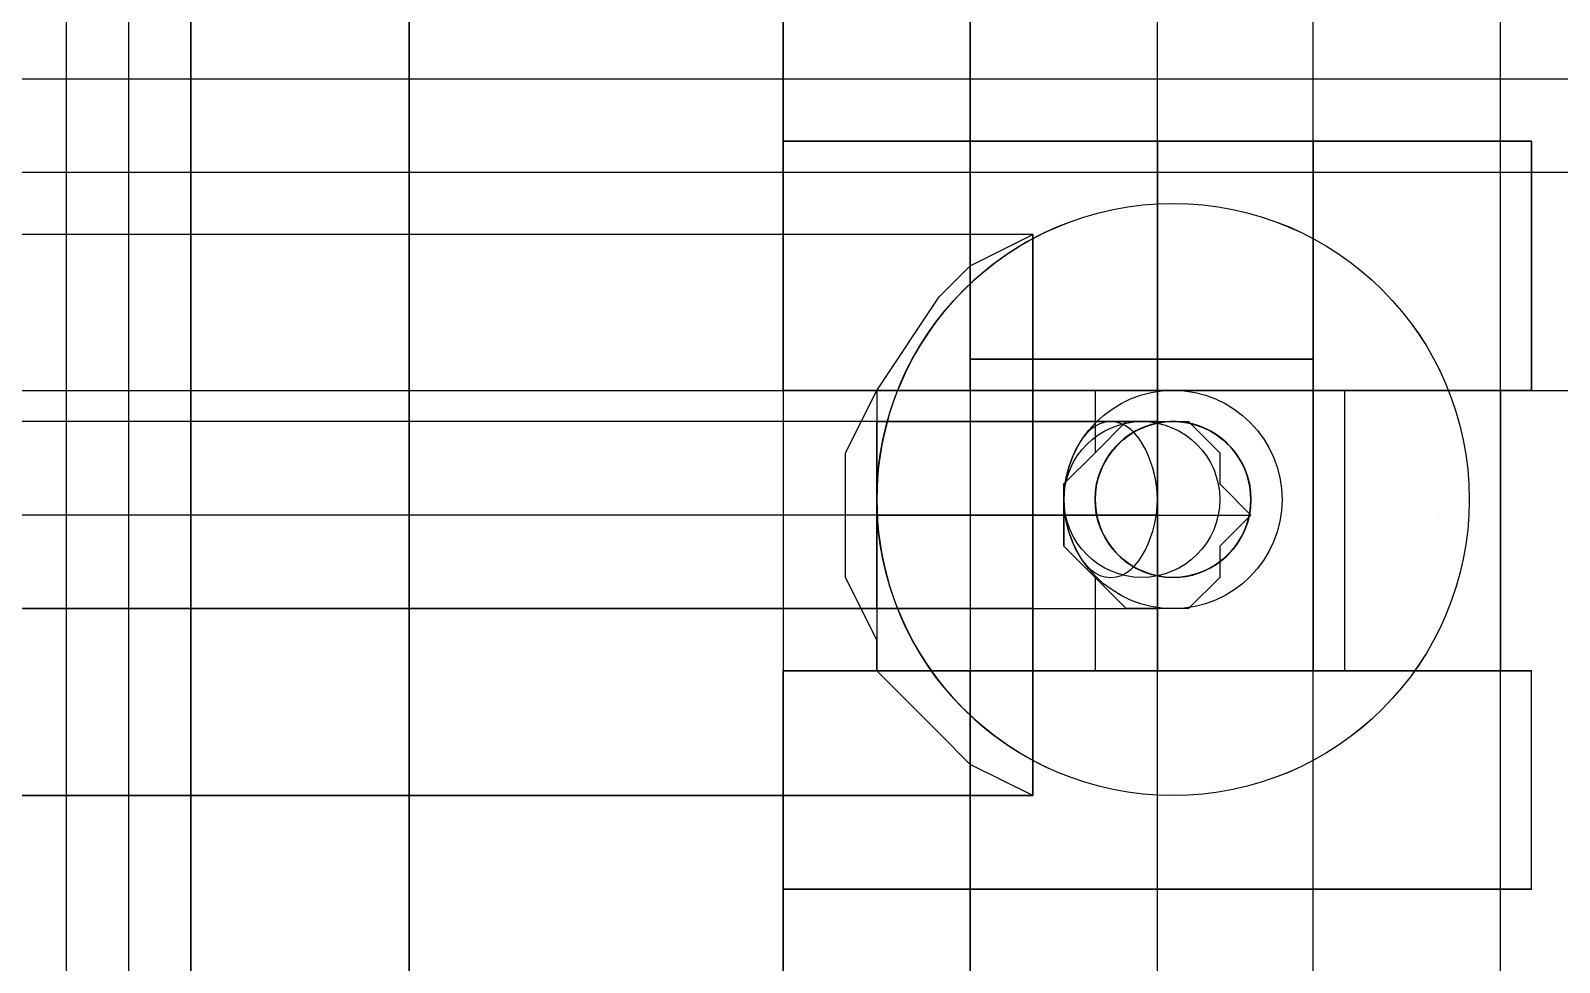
# Model space of a CAD drawing. Header units: metres. Extents: x 114 to 218, y 8 to 180.
# Drawn here: x 169.263 to 170.018, y 84.297 to 84.757 of the extents above; entities that cross this region are included whole.
import ezdxf

# ---------------------------------------------------------------- set-up
doc = ezdxf.new("R2010")
doc.units = ezdxf.units.M
doc.header["$MEASUREMENT"] = 0
for name, color, linetype in [('_Route', 7, 'Continuous'), ('PL-DCW-Pipe', 7, 'Continuous'), ('PL-DCW-Pipe_Fitting-Insulation', 7, 'Continuous'), ('PL-DHW-Fitting', 7, 'Continuous'), ('PL-DHW-Pipe', 7, 'Continuous'), ('PL-DHW-Pipe_Fitting-Insulation', 7, 'Continuous'), ('PL-DHWR-Pipe', 7, 'Continuous'), ('PL-DHWR-Pipe_Fitting-Insulation', 7, 'Continuous')]:
    doc.layers.add(name, color=color, linetype=linetype)

msp = doc.modelspace()

# ---------------------------------------------------------------- linework, layer by layer
at = {"layer": '_Route', "color": 4, "true_color": 0x00ffff}
for points in [[(126.48903, 57.98396), (150.62296, 57.98396), (150.62296, 65.15185), (169.81934, 65.15185), (169.81934, 85.50187), (182.23239, 85.50187)], [(126.48903, 57.98396), (150.62296, 57.98396), (150.62296, 65.15185), (169.81934, 65.15185), (169.81934, 85.50187), (182.23239, 85.50187)], [(193.46104, 85.45573), (193.46104, 85.07118), (169.31174, 85.07118), (169.31174, 65.72097), (150.62296, 65.72097), (150.62296, 77.2265), (141.17857, 77.2265), (140.84016, 77.2265), (130.58057, 77.2265), (130.24216, 77.2265), (126.48903, 77.2265)], [(193.46104, 85.45573), (193.46104, 85.07118), (169.31174, 85.07118), (169.31174, 65.72097), (150.62296, 65.72097), (150.62296, 77.2265), (141.17857, 77.2265), (140.84016, 77.2265), (130.58057, 77.2265), (130.24216, 77.2265), (126.48903, 77.2265)], [(165.88161, 84.73278), (196.78349, 84.73278)], [(165.88161, 84.73278), (196.78349, 84.73278)], [(169.81934, 84.51744), (165.88161, 84.51744)], [(169.81934, 84.51744), (165.88161, 84.51744)]]:
    msp.add_lwpolyline(points, dxfattribs=at)
at = {"layer": 'PL-DCW-Pipe', "color": 152, "true_color": 0x006edd}
for points in [[(165.88161, 84.73278), (185.23183, 84.73278)], [(165.88161, 84.73278), (165.88161, 84.73278), (185.23183, 84.73278)], [(165.88161, 84.73278), (185.23183, 84.73278)], [(165.88161, 84.73278), (165.88161, 84.73278), (185.23183, 84.73278)], [(165.88161, 84.68664), (185.23183, 84.68664)], [(165.88161, 84.68664), (185.23183, 84.68664)], [(165.88161, 84.68664), (185.23183, 84.68664)], [(165.88161, 84.68664), (185.23183, 84.68664)]]:
    msp.add_lwpolyline(points, dxfattribs=at)
at = {"layer": 'PL-DCW-Pipe_Fitting-Insulation', "color": 7, "true_color": 0xfafafa}
for points in [[(165.88161, 84.73278), (185.23183, 84.73278)], [(165.88161, 84.73278), (165.88161, 84.73278), (185.23183, 84.73278)], [(165.88161, 84.73278), (185.23183, 84.73278)], [(165.88161, 84.73278), (165.88161, 84.73278), (185.23183, 84.73278)], [(165.88161, 84.57896), (185.23183, 84.57896)], [(165.88161, 84.57896), (185.23183, 84.57896)], [(165.88161, 84.57896), (185.23183, 84.57896)], [(165.88161, 84.57896), (185.23183, 84.57896)]]:
    msp.add_lwpolyline(points, dxfattribs=at)
at = {"layer": 'PL-DHW-Fitting', "color": 1, "true_color": 0xff0000}
for points in [[(169.89624, 84.70202), (169.86548, 84.70202), (169.81934, 84.70202), (169.75781, 84.70202), (169.72704, 84.70202), (169.75781, 84.70202), (169.81934, 84.70202), (169.86548, 84.70202), (169.89624, 84.70202), (169.88086, 84.70202), (169.81934, 84.70202), (169.75781, 84.70202), (169.72704, 84.70202), (169.75781, 84.70202), (169.81934, 84.70202), (169.88086, 84.70202), (169.89624, 84.70202)], [(169.72704, 84.70202), (169.72704, 84.59435)], [(169.72704, 84.70202), (169.72704, 84.57896)], [(169.72704, 84.70202), (169.72704, 84.59435)], [(169.72704, 84.70202), (169.72704, 84.57896)], [(169.89624, 84.70202), (169.86548, 84.70202), (169.81934, 84.70202), (169.75781, 84.70202), (169.72704, 84.70202), (169.75781, 84.70202), (169.81934, 84.70202), (169.86548, 84.70202), (169.89624, 84.70202), (169.88086, 84.70202), (169.81934, 84.70202), (169.75781, 84.70202), (169.72704, 84.70202), (169.75781, 84.70202), (169.81934, 84.70202), (169.88086, 84.70202), (169.89624, 84.70202)], [(169.72704, 84.70202), (169.72704, 84.59435)], [(169.72704, 84.70202), (169.72704, 84.57896)], [(169.72704, 84.70202), (169.72704, 84.59435)], [(169.72704, 84.70202), (169.72704, 84.57896)], [(169.81934, 84.70202), (169.81934, 84.59435)], [(169.81934, 84.70202), (169.81934, 84.59435)], [(169.81934, 84.70202), (169.81934, 84.57896)], [(169.81934, 84.70202), (169.81934, 84.57896)], [(169.81934, 84.70202), (169.81934, 84.70202)], [(169.81934, 84.70202), (169.81934, 84.59435)], [(169.81934, 84.70202), (169.81934, 84.59435)], [(169.81934, 84.70202), (169.81934, 84.57896)], [(169.81934, 84.70202), (169.81934, 84.57896)], [(169.81934, 84.70202), (169.81934, 84.70202)], [(169.89624, 84.70202), (169.89624, 84.59435)], [(169.89624, 84.70202), (169.89624, 84.57896)], [(169.89624, 84.59435), (169.89624, 84.70202)], [(169.89624, 84.57896), (169.89624, 84.70202)], [(169.89624, 84.70202), (169.89624, 84.59435)], [(169.89624, 84.70202), (169.89624, 84.57896)], [(169.89624, 84.59435), (169.89624, 84.70202)], [(169.89624, 84.57896), (169.89624, 84.70202)], [(169.72704, 84.59435), (169.75781, 84.59435), (169.81934, 84.59435), (169.86548, 84.59435), (169.89624, 84.59435), (169.86548, 84.59435), (169.81934, 84.59435), (169.75781, 84.59435), (169.72704, 84.59435)], [(169.72704, 84.59435), (169.75781, 84.59435), (169.81934, 84.59435), (169.86548, 84.59435), (169.89624, 84.59435), (169.86548, 84.59435), (169.81934, 84.59435), (169.75781, 84.59435), (169.72704, 84.59435)], [(169.81934, 84.59435), (169.81934, 84.59435)], [(169.81934, 84.59435), (169.81934, 84.59435)], [(169.89624, 84.57896), (169.86548, 84.57896), (169.81934, 84.57896), (169.75781, 84.57896), (169.72704, 84.57896), (169.75781, 84.57896), (169.81934, 84.57896), (169.86548, 84.57896), (169.89624, 84.57896)], [(169.72704, 84.57896), (169.75781, 84.57896), (169.81934, 84.57896), (169.88086, 84.57896), (169.89624, 84.57896), (169.88086, 84.57896), (169.81934, 84.57896), (169.75781, 84.57896), (169.72704, 84.57896)], [(169.72704, 84.57896), (169.72704, 84.44052)], [(169.72704, 84.57896), (169.72704, 84.44052), (169.72704, 84.33286)], [(169.89624, 84.57896), (169.86548, 84.57896), (169.81934, 84.57896), (169.75781, 84.57896), (169.72704, 84.57896), (169.75781, 84.57896), (169.81934, 84.57896), (169.86548, 84.57896), (169.89624, 84.57896)], [(169.72704, 84.57896), (169.75781, 84.57896), (169.81934, 84.57896), (169.88086, 84.57896), (169.89624, 84.57896), (169.88086, 84.57896), (169.81934, 84.57896), (169.75781, 84.57896), (169.72704, 84.57896)], [(169.72704, 84.57896), (169.72704, 84.44052)], [(169.72704, 84.57896), (169.72704, 84.44052), (169.72704, 84.33286)], [(169.81934, 84.57896), (169.81934, 84.56358)], [(169.81934, 84.57896), (169.81934, 84.44052)], [(169.81934, 84.57896), (169.81934, 84.57896)], [(169.81934, 84.57896), (169.81934, 84.57896)], [(169.81934, 84.57896), (169.81934, 84.56358)], [(169.81934, 84.57896), (169.81934, 84.44052)], [(169.81934, 84.57896), (169.81934, 84.57896)], [(169.81934, 84.57896), (169.81934, 84.57896)], [(169.89624, 84.57896), (169.89624, 84.44052)], [(169.89624, 84.44052), (169.89624, 84.57896)], [(169.89624, 84.57896), (169.89624, 84.44052)], [(169.89624, 84.44052), (169.89624, 84.57896)], [(169.68089, 84.56358), (169.68089, 84.5482), (169.68089, 84.51744), (169.68089, 84.48666), (169.68089, 84.47128), (169.68089, 84.48666), (169.68089, 84.51744), (169.68089, 84.5482), (169.68089, 84.56358), (169.68089, 84.5482), (169.68089, 84.51744), (169.68089, 84.48666), (169.68089, 84.47128), (169.68089, 84.48666), (169.68089, 84.51744), (169.68089, 84.5482), (169.68089, 84.56358)], [(169.68089, 84.56358), (169.75781, 84.56358)], [(169.68089, 84.56358), (169.75781, 84.56358)], [(169.75781, 84.56358), (169.68089, 84.56358)], [(169.75781, 84.56358), (169.68089, 84.56358)], [(169.68089, 84.56358), (169.68089, 84.5482), (169.68089, 84.51744), (169.68089, 84.48666), (169.68089, 84.47128), (169.68089, 84.48666), (169.68089, 84.51744), (169.68089, 84.5482), (169.68089, 84.56358), (169.68089, 84.5482), (169.68089, 84.51744), (169.68089, 84.48666), (169.68089, 84.47128), (169.68089, 84.48666), (169.68089, 84.51744), (169.68089, 84.5482), (169.68089, 84.56358)], [(169.68089, 84.56358), (169.75781, 84.56358)], [(169.68089, 84.56358), (169.75781, 84.56358)], [(169.75781, 84.56358), (169.68089, 84.56358)], [(169.75781, 84.56358), (169.68089, 84.56358)], [(169.75781, 84.47128), (169.75781, 84.48666), (169.75781, 84.51744), (169.75781, 84.5482), (169.75781, 84.56358), (169.75781, 84.5482), (169.75781, 84.51744), (169.75781, 84.48666), (169.75781, 84.47128)], [(169.75781, 84.56358), (169.75781, 84.5482), (169.75781, 84.51744), (169.75781, 84.48666), (169.75781, 84.47128), (169.75781, 84.48666), (169.75781, 84.51744), (169.75781, 84.5482), (169.75781, 84.56358)], [(169.75781, 84.47128), (169.75781, 84.48666), (169.75781, 84.51744), (169.75781, 84.5482), (169.75781, 84.56358), (169.75781, 84.5482), (169.75781, 84.51744), (169.75781, 84.48666), (169.75781, 84.47128), (169.75781, 84.48666), (169.75781, 84.51744), (169.75781, 84.5482), (169.75781, 84.56358), (169.75781, 84.5482), (169.75781, 84.51744), (169.75781, 84.48666), (169.75781, 84.47128)], [(169.75781, 84.56358), (169.75781, 84.56358)], [(169.75781, 84.56358), (169.80396, 84.56358), (169.81934, 84.56358)], [(169.75781, 84.56358), (169.75781, 84.56358)], [(169.81934, 84.56358), (169.80396, 84.56358), (169.75781, 84.56358)], [(169.75781, 84.47128), (169.75781, 84.48666), (169.75781, 84.51744), (169.75781, 84.5482), (169.75781, 84.56358), (169.75781, 84.5482), (169.75781, 84.51744), (169.75781, 84.48666), (169.75781, 84.47128)], [(169.75781, 84.56358), (169.75781, 84.5482), (169.75781, 84.51744), (169.75781, 84.48666), (169.75781, 84.47128), (169.75781, 84.48666), (169.75781, 84.51744), (169.75781, 84.5482), (169.75781, 84.56358)], [(169.75781, 84.47128), (169.75781, 84.48666), (169.75781, 84.51744), (169.75781, 84.5482), (169.75781, 84.56358), (169.75781, 84.5482), (169.75781, 84.51744), (169.75781, 84.48666), (169.75781, 84.47128), (169.75781, 84.48666), (169.75781, 84.51744), (169.75781, 84.5482), (169.75781, 84.56358), (169.75781, 84.5482), (169.75781, 84.51744), (169.75781, 84.48666), (169.75781, 84.47128)], [(169.75781, 84.56358), (169.75781, 84.56358)], [(169.75781, 84.56358), (169.80396, 84.56358), (169.81934, 84.56358)], [(169.75781, 84.56358), (169.75781, 84.56358)], [(169.81934, 84.56358), (169.80396, 84.56358), (169.75781, 84.56358)], [(169.86548, 84.51744), (169.8501, 84.50205), (169.8501, 84.48666), (169.83472, 84.47128), (169.81934, 84.47128), (169.80396, 84.47128), (169.78857, 84.48666), (169.77319, 84.50205), (169.77319, 84.51744), (169.77319, 84.53282), (169.78857, 84.5482), (169.80396, 84.56358), (169.81934, 84.56358), (169.83472, 84.56358), (169.8501, 84.5482), (169.8501, 84.53282), (169.86548, 84.51744)], [(169.86548, 84.51744), (169.8501, 84.50205), (169.8501, 84.48666), (169.83472, 84.47128), (169.81934, 84.47128), (169.80396, 84.47128), (169.78857, 84.48666), (169.77319, 84.50205), (169.77319, 84.51744), (169.77319, 84.53282), (169.78857, 84.5482), (169.80396, 84.56358), (169.81934, 84.56358), (169.83472, 84.56358), (169.8501, 84.5482), (169.8501, 84.53282), (169.86548, 84.51744)], [(169.81934, 84.56358), (169.81934, 84.56358)], [(169.81934, 84.56358), (169.81934, 84.56358)], [(169.81934, 84.56358), (169.81934, 84.56358)], [(169.81934, 84.56358), (169.81934, 84.56358)], [(169.81934, 84.56358), (169.81934, 84.56358)], [(169.81934, 84.56358), (169.81934, 84.56358)], [(169.81934, 84.56358), (169.81934, 84.56358)], [(169.81934, 84.56358), (169.81934, 84.56358)], [(169.81934, 84.56358), (169.81934, 84.56358)], [(169.81934, 84.56358), (169.81934, 84.56358)], [(169.81934, 84.56358), (169.81934, 84.56358)], [(169.81934, 84.56358), (169.81934, 84.56358)], [(169.81934, 84.56358), (169.81934, 84.56358)], [(169.81934, 84.56358), (169.81934, 84.56358)], [(169.68089, 84.51744), (169.75781, 84.51744)], [(169.68089, 84.51744), (169.75781, 84.51744)], [(169.68089, 84.51744), (169.75781, 84.51744)], [(169.68089, 84.51744), (169.75781, 84.51744)], [(169.68089, 84.51744), (169.68089, 84.51744)], [(169.68089, 84.51744), (169.68089, 84.51744)], [(169.68089, 84.51744), (169.75781, 84.51744)], [(169.68089, 84.51744), (169.75781, 84.51744)], [(169.68089, 84.51744), (169.75781, 84.51744)], [(169.68089, 84.51744), (169.75781, 84.51744)], [(169.68089, 84.51744), (169.68089, 84.51744)], [(169.68089, 84.51744), (169.68089, 84.51744)], [(169.75781, 84.51744), (169.75781, 84.51744)], [(169.75781, 84.51744), (169.75781, 84.51744)], [(169.75781, 84.51744), (169.75781, 84.51744)], [(169.75781, 84.51744), (169.75781, 84.51744)], [(169.75781, 84.51744), (169.83472, 84.51744), (169.86548, 84.51744)], [(169.75781, 84.51744), (169.77319, 84.51744)], [(169.75781, 84.51744), (169.75781, 84.51744)], [(169.75781, 84.51744), (169.75781, 84.51744)], [(169.75781, 84.51744), (169.75781, 84.51744)], [(169.75781, 84.51744), (169.75781, 84.51744)], [(169.75781, 84.51744), (169.75781, 84.51744)], [(169.75781, 84.51744), (169.75781, 84.51744)], [(169.75781, 84.51744), (169.83472, 84.51744), (169.86548, 84.51744)], [(169.75781, 84.51744), (169.77319, 84.51744)], [(169.75781, 84.51744), (169.75781, 84.51744)], [(169.75781, 84.51744), (169.75781, 84.51744)], [(169.77319, 84.51744), (169.77319, 84.51744)], [(169.77319, 84.51744), (169.77319, 84.51744)], [(169.77319, 84.51744), (169.77319, 84.51744)], [(169.77319, 84.51744), (169.77319, 84.51744)], [(169.77319, 84.51744), (169.77319, 84.51744)], [(169.77319, 84.51744), (169.77319, 84.51744)], [(169.77319, 84.51744), (169.77319, 84.51744)], [(169.77319, 84.51744), (169.77319, 84.51744)], [(169.77319, 84.51744), (169.77319, 84.51744)], [(169.77319, 84.51744), (169.77319, 84.51744)], [(169.77319, 84.51744), (169.77319, 84.51744)], [(169.77319, 84.51744), (169.77319, 84.51744)], [(169.86548, 84.51744), (169.86548, 84.51744)], [(169.86548, 84.51744), (169.86548, 84.51744)], [(169.86548, 84.51744), (169.86548, 84.51744)], [(169.86548, 84.51744), (169.86548, 84.51744)], [(169.86548, 84.51744), (169.86548, 84.51744)], [(169.86548, 84.51744), (169.86548, 84.51744)], [(169.86548, 84.51744), (169.86548, 84.51744)], [(169.86548, 84.51744), (169.86548, 84.51744)], [(169.86548, 84.51744), (169.86548, 84.51744)], [(169.86548, 84.51744), (169.86548, 84.51744)], [(169.86548, 84.51744), (169.86548, 84.51744)], [(169.86548, 84.51744), (169.86548, 84.51744)], [(169.86548, 84.51744), (169.86548, 84.51744)], [(169.86548, 84.51744), (169.86548, 84.51744)], [(169.86548, 84.51744), (169.86548, 84.51744)], [(169.86548, 84.51744), (169.86548, 84.51744)], [(169.86548, 84.51744), (169.86548, 84.51744)], [(169.86548, 84.51744), (169.86548, 84.51744)], [(169.86548, 84.51744), (169.86548, 84.51744)], [(169.86548, 84.51744), (169.86548, 84.51744)], [(169.68089, 84.47128), (169.75781, 84.47128)], [(169.68089, 84.47128), (169.75781, 84.47128)], [(169.68089, 84.47128), (169.75781, 84.47128)], [(169.68089, 84.47128), (169.75781, 84.47128)], [(169.68089, 84.47128), (169.75781, 84.47128)], [(169.68089, 84.47128), (169.75781, 84.47128)], [(169.68089, 84.47128), (169.75781, 84.47128)], [(169.68089, 84.47128), (169.75781, 84.47128)], [(169.75781, 84.47128), (169.75781, 84.47128)], [(169.75781, 84.47128), (169.80396, 84.47128), (169.81934, 84.47128)], [(169.75781, 84.47128), (169.75781, 84.47128)], [(169.75781, 84.47128), (169.80396, 84.47128), (169.81934, 84.47128)], [(169.75781, 84.47128), (169.75781, 84.47128)], [(169.75781, 84.47128), (169.80396, 84.47128), (169.81934, 84.47128)], [(169.75781, 84.47128), (169.75781, 84.47128)], [(169.75781, 84.47128), (169.80396, 84.47128), (169.81934, 84.47128)], [(169.81934, 84.47128), (169.81934, 84.44052)], [(169.81934, 84.47128), (169.81934, 84.47128)], [(169.81934, 84.47128), (169.81934, 84.47128)], [(169.81934, 84.47128), (169.81934, 84.47128)], [(169.81934, 84.47128), (169.81934, 84.47128)], [(169.81934, 84.47128), (169.81934, 84.47128)], [(169.81934, 84.47128), (169.81934, 84.47128)], [(169.81934, 84.47128), (169.81934, 84.47128)], [(169.81934, 84.47128), (169.81934, 84.47128)], [(169.81934, 84.47128), (169.81934, 84.44052)], [(169.81934, 84.47128), (169.81934, 84.47128)], [(169.81934, 84.47128), (169.81934, 84.47128)], [(169.81934, 84.47128), (169.81934, 84.47128)], [(169.81934, 84.47128), (169.81934, 84.47128)], [(169.81934, 84.47128), (169.81934, 84.47128)], [(169.81934, 84.47128), (169.81934, 84.47128)], [(169.81934, 84.47128), (169.81934, 84.47128)], [(169.81934, 84.47128), (169.81934, 84.47128)], [(169.89624, 84.44052), (169.86548, 84.44052), (169.81934, 84.44052), (169.75781, 84.44052), (169.72704, 84.44052), (169.75781, 84.44052), (169.81934, 84.44052), (169.86548, 84.44052), (169.89624, 84.44052), (169.86548, 84.44052), (169.81934, 84.44052), (169.75781, 84.44052), (169.72704, 84.44052), (169.75781, 84.44052), (169.81934, 84.44052), (169.86548, 84.44052), (169.89624, 84.44052), (169.88086, 84.44052), (169.81934, 84.44052), (169.75781, 84.44052), (169.72704, 84.44052), (169.75781, 84.44052), (169.81934, 84.44052), (169.88086, 84.44052), (169.89624, 84.44052)], [(169.72704, 84.33286), (169.72704, 84.44052)], [(169.72704, 84.33286), (169.72704, 84.44052)], [(169.72704, 84.44052), (169.72704, 84.44052)], [(169.72704, 84.44052), (169.72704, 84.33286)], [(169.89624, 84.44052), (169.86548, 84.44052), (169.81934, 84.44052), (169.75781, 84.44052), (169.72704, 84.44052), (169.75781, 84.44052), (169.81934, 84.44052), (169.86548, 84.44052), (169.89624, 84.44052), (169.86548, 84.44052), (169.81934, 84.44052), (169.75781, 84.44052), (169.72704, 84.44052), (169.75781, 84.44052), (169.81934, 84.44052), (169.86548, 84.44052), (169.89624, 84.44052), (169.88086, 84.44052), (169.81934, 84.44052), (169.75781, 84.44052), (169.72704, 84.44052), (169.75781, 84.44052), (169.81934, 84.44052), (169.88086, 84.44052), (169.89624, 84.44052)], [(169.72704, 84.33286), (169.72704, 84.44052)], [(169.72704, 84.33286), (169.72704, 84.44052)], [(169.72704, 84.44052), (169.72704, 84.44052)], [(169.72704, 84.44052), (169.72704, 84.33286)], [(169.81934, 84.33286), (169.81934, 84.44052)], [(169.81934, 84.33286), (169.81934, 84.44052)], [(169.81934, 84.33286), (169.81934, 84.44052)], [(169.81934, 84.33286), (169.81934, 84.44052)], [(169.81934, 84.44052), (169.81934, 84.44052)], [(169.81934, 84.33286), (169.81934, 84.44052)], [(169.81934, 84.33286), (169.81934, 84.44052)], [(169.81934, 84.33286), (169.81934, 84.44052)], [(169.81934, 84.33286), (169.81934, 84.44052)], [(169.81934, 84.44052), (169.81934, 84.44052)], [(169.89624, 84.33286), (169.89624, 84.44052)], [(169.89624, 84.33286), (169.89624, 84.44052)], [(169.89624, 84.33286), (169.89624, 84.44052)], [(169.89624, 84.33286), (169.89624, 84.44052)], [(169.89624, 84.33286), (169.89624, 84.44052)], [(169.89624, 84.33286), (169.89624, 84.44052)], [(169.89624, 84.33286), (169.89624, 84.44052)], [(169.89624, 84.33286), (169.89624, 84.44052)], [(169.72704, 84.33286), (169.75781, 84.33286), (169.81934, 84.33286), (169.86548, 84.33286), (169.89624, 84.33286), (169.86548, 84.33286), (169.81934, 84.33286), (169.75781, 84.33286), (169.72704, 84.33286), (169.75781, 84.33286), (169.81934, 84.33286), (169.88086, 84.33286), (169.89624, 84.33286), (169.88086, 84.33286), (169.81934, 84.33286), (169.75781, 84.33286), (169.72704, 84.33286)], [(169.72704, 84.33286), (169.75781, 84.33286), (169.81934, 84.33286), (169.86548, 84.33286), (169.89624, 84.33286), (169.86548, 84.33286), (169.81934, 84.33286), (169.75781, 84.33286), (169.72704, 84.33286), (169.75781, 84.33286), (169.81934, 84.33286), (169.88086, 84.33286), (169.89624, 84.33286), (169.88086, 84.33286), (169.81934, 84.33286), (169.75781, 84.33286), (169.72704, 84.33286)], [(169.81934, 84.33286), (169.81934, 84.33286)], [(169.81934, 84.33286), (169.81934, 84.33286)]]:
    msp.add_lwpolyline(points, dxfattribs=at)
for centre, radius in [((169.82703, 84.52513), 0.05383), ((169.82703, 84.52513), 0.05383), ((169.82703, 84.52513), 0.05383), ((169.82703, 84.52513), 0.05383), ((169.82703, 84.52513), 0.05383), ((169.82703, 84.52513), 0.05383), ((169.82703, 84.52513), 0.05383), ((169.82703, 84.52513), 0.05383), ((169.81165, 84.52513), 0.03845), ((169.81165, 84.52513), 0.03845), ((169.81165, 84.52513), 0.03845), ((169.81165, 84.52513), 0.03845), ((169.82703, 84.52513), 0.03845), ((169.82703, 84.52513), 0.03845), ((169.82703, 84.52513), 0.03845), ((169.82703, 84.52513), 0.03845), ((169.82703, 84.52513), 0.03845), ((169.82703, 84.52513), 0.03845), ((169.82703, 84.52513), 0.03845), ((169.82703, 84.52513), 0.03845), ((169.82703, 84.52513), 0.03845), ((169.82703, 84.52513), 0.03845), ((169.82703, 84.52513), 0.03845), ((169.82703, 84.52513), 0.03845), ((169.82703, 84.52513), 0.03845), ((169.82703, 84.52513), 0.03845), ((169.82703, 84.52513), 0.03845), ((169.82703, 84.52513), 0.03845)]:
    msp.add_circle(centre, radius, dxfattribs=at)
for centre, radius, start, end in [((169.82703, 84.52513), 0.03845, 90, 180), ((169.82703, 84.52513), 0.03845, 90, 180), ((169.82707, 84.52515), 0.03849, 147.38747, 90.0672), ((169.82707, 84.52515), 0.03849, 147.38747, 90.0672), ((169.82703, 84.52509), 0.03842, 270, 212.65), ((169.82703, 84.52509), 0.03842, 270, 212.65), ((169.827, 84.52518), 0.03848, 212.78136, 147.36389), ((169.827, 84.52518), 0.03848, 212.78136, 147.36389), ((169.82703, 84.52513), 0.03847, 180, 270), ((169.82703, 84.52513), 0.03847, 180, 270)]:
    msp.add_arc(centre, radius, start, end, dxfattribs=at)
for points, start_tangent, end_tangent in [([(169.79626, 84.56358), (169.77318, 84.52513)], (-1, 0), (0, -1)), ([(169.79626, 84.56358), (169.77318, 84.52513)], (-1, 0), (0, -1)), ([(169.81934, 84.52513), (169.79626, 84.56358)], (0, 1), (-1, 0)), ([(169.81934, 84.52513), (169.79626, 84.56358)], (0, 1), (-1, 0)), ([(169.77318, 84.52513), (169.79626, 84.48667)], (0, -1), (1, 0)), ([(169.77318, 84.52513), (169.79626, 84.48667)], (0, -1), (1, 0)), ([(169.79626, 84.48667), (169.81934, 84.52513)], (1, 0), (0, 1)), ([(169.79626, 84.48667), (169.81934, 84.52513)], (1, 0), (0, 1))]:
    msp.add_spline(points, degree=3, dxfattribs=dict(at, start_tangent=start_tangent, end_tangent=end_tangent))
at = {"layer": 'PL-DHW-Pipe', "color": 1, "true_color": 0xff0000}
for points in [[(169.72704, 84.57896), (169.72704, 85.37881)], [(169.72704, 85.37881), (169.72704, 84.57896)], [(169.72704, 84.57896), (169.72704, 85.37881)], [(169.72704, 85.37881), (169.72704, 84.57896)], [(169.81934, 84.57896), (169.81934, 85.37881)], [(169.81934, 84.57896), (169.81934, 85.37881)], [(169.81934, 84.57896), (169.81934, 85.37881)], [(169.81934, 84.57896), (169.81934, 85.37881)], [(169.89624, 84.57896), (169.89624, 85.37881)], [(169.89624, 84.57896), (169.89624, 85.37881)], [(169.89624, 84.57896), (169.89624, 85.37881)], [(169.89624, 84.57896), (169.89624, 85.37881)], [(169.72704, 84.57896), (169.75781, 84.57896), (169.81934, 84.57896), (169.86548, 84.57896), (169.89624, 84.57896), (169.86548, 84.57896), (169.81934, 84.57896), (169.75781, 84.57896), (169.72704, 84.57896)], [(169.72704, 84.57896), (169.75781, 84.57896), (169.81934, 84.57896), (169.86548, 84.57896), (169.89624, 84.57896), (169.86548, 84.57896), (169.81934, 84.57896), (169.75781, 84.57896), (169.72704, 84.57896)], [(169.89624, 84.57896), (169.89624, 84.57896)], [(169.89624, 84.57896), (169.89624, 84.57896)], [(169.75781, 84.56358), (165.92776, 84.56358)], [(169.75781, 84.56358), (165.92776, 84.56358)], [(169.75781, 84.56358), (165.92776, 84.56358)], [(169.75781, 84.56358), (165.92776, 84.56358)], [(169.75781, 84.47128), (169.75781, 84.48666), (169.75781, 84.51744), (169.75781, 84.5482), (169.75781, 84.56358), (169.75781, 84.5482), (169.75781, 84.51744), (169.75781, 84.48666), (169.75781, 84.47128)], [(169.75781, 84.47128), (169.75781, 84.48666), (169.75781, 84.51744), (169.75781, 84.5482), (169.75781, 84.56358), (169.75781, 84.5482), (169.75781, 84.51744), (169.75781, 84.48666), (169.75781, 84.47128)], [(169.81934, 84.56358), (169.81934, 84.56358)], [(169.81934, 84.56358), (169.81934, 84.56358)], [(169.75781, 84.51744), (165.92776, 84.51744)], [(169.75781, 84.51744), (169.75781, 84.51744), (165.92776, 84.51744)], [(169.75781, 84.51744), (165.92776, 84.51744)], [(169.75781, 84.51744), (169.75781, 84.51744), (165.92776, 84.51744)], [(169.77319, 84.51744), (169.77319, 84.51744)], [(169.77319, 84.51744), (169.77319, 84.51744)], [(169.86548, 84.51744), (169.86548, 84.51744)], [(169.86548, 84.51744), (169.86548, 84.51744)], [(169.86548, 84.51744), (169.86548, 84.51744)], [(169.86548, 84.51744), (169.86548, 84.51744)], [(169.75781, 84.47128), (165.92776, 84.47128)], [(165.92776, 84.47128), (169.75781, 84.47128)], [(169.75781, 84.47128), (165.92776, 84.47128)], [(165.92776, 84.47128), (169.75781, 84.47128)], [(169.81934, 84.47128), (169.81934, 84.47128)], [(169.81934, 84.47128), (169.81934, 84.47128)], [(169.89624, 84.44052), (169.86548, 84.44052), (169.81934, 84.44052), (169.75781, 84.44052), (169.72704, 84.44052), (169.75781, 84.44052), (169.81934, 84.44052), (169.86548, 84.44052), (169.89624, 84.44052)], [(169.72704, 65.2749), (169.72704, 84.44052)], [(169.72704, 84.44052), (169.72704, 65.2749)], [(169.89624, 84.44052), (169.86548, 84.44052), (169.81934, 84.44052), (169.75781, 84.44052), (169.72704, 84.44052), (169.75781, 84.44052), (169.81934, 84.44052), (169.86548, 84.44052), (169.89624, 84.44052)], [(169.72704, 65.2749), (169.72704, 84.44052)], [(169.72704, 84.44052), (169.72704, 65.2749)], [(169.81934, 65.2749), (169.81934, 84.44052)], [(169.81934, 65.2749), (169.81934, 84.44052)], [(169.81934, 65.2749), (169.81934, 84.44052)], [(169.81934, 65.2749), (169.81934, 84.44052)], [(169.89624, 65.2749), (169.89624, 84.44052)], [(169.89624, 84.44052), (169.89624, 84.44052)], [(169.89624, 65.2749), (169.89624, 84.44052)], [(169.89624, 65.2749), (169.89624, 84.44052)], [(169.89624, 84.44052), (169.89624, 84.44052)], [(169.89624, 65.2749), (169.89624, 84.44052)]]:
    msp.add_lwpolyline(points, dxfattribs=at)
msp.add_circle((169.82703, 84.52513), 0.03845, dxfattribs=at)
msp.add_circle((169.82703, 84.52513), 0.03845, dxfattribs=at)
msp.add_circle((169.82703, 84.52513), 0.03845, dxfattribs=at)
msp.add_circle((169.82703, 84.52513), 0.03845, dxfattribs=at)
at = {"layer": 'PL-DHW-Pipe_Fitting-Insulation', "color": 7, "true_color": 0xfafafa}
for points in [[(169.63475, 84.57896), (169.63475, 85.37881)], [(169.63475, 85.37881), (169.63475, 84.57896)], [(169.63475, 84.57896), (169.63475, 85.37881)], [(169.63475, 85.37881), (169.63475, 84.57896)], [(169.81934, 84.57896), (169.81934, 85.37881)], [(169.81934, 84.57896), (169.81934, 85.37881)], [(169.81934, 84.57896), (169.81934, 85.37881)], [(169.81934, 84.57896), (169.81934, 85.37881)], [(169.98854, 84.57896), (169.98854, 85.37881)], [(169.98854, 84.57896), (169.98854, 85.37881)], [(169.98854, 84.57896), (169.98854, 85.37881)], [(169.98854, 84.57896), (169.98854, 85.37881)], [(170.00392, 84.70202), (169.97314, 84.70202), (169.91162, 84.70202), (169.81934, 84.70202), (169.72704, 84.70202), (169.65013, 84.70202), (169.63475, 84.70202), (169.65013, 84.70202), (169.72704, 84.70202), (169.81934, 84.70202), (169.91162, 84.70202), (169.97314, 84.70202), (170.00392, 84.70202)], [(169.63475, 84.70202), (169.63475, 84.57896)], [(169.63475, 84.70202), (169.63475, 84.57896)], [(170.00392, 84.70202), (169.97314, 84.70202), (169.91162, 84.70202), (169.81934, 84.70202), (169.72704, 84.70202), (169.65013, 84.70202), (169.63475, 84.70202), (169.65013, 84.70202), (169.72704, 84.70202), (169.81934, 84.70202), (169.91162, 84.70202), (169.97314, 84.70202), (170.00392, 84.70202)], [(169.63475, 84.70202), (169.63475, 84.57896)], [(169.63475, 84.70202), (169.63475, 84.57896)], [(169.89624, 84.70202), (169.86548, 84.70202), (169.81934, 84.70202), (169.75781, 84.70202), (169.72704, 84.70202), (169.75781, 84.70202), (169.81934, 84.70202), (169.86548, 84.70202), (169.89624, 84.70202)], [(169.72704, 84.70202), (169.72704, 84.59435)], [(169.72704, 84.70202), (169.72704, 84.59435)], [(169.89624, 84.70202), (169.86548, 84.70202), (169.81934, 84.70202), (169.75781, 84.70202), (169.72704, 84.70202), (169.75781, 84.70202), (169.81934, 84.70202), (169.86548, 84.70202), (169.89624, 84.70202)], [(169.72704, 84.70202), (169.72704, 84.59435)], [(169.72704, 84.70202), (169.72704, 84.59435)], [(169.81934, 84.70202), (169.81934, 84.57896)], [(169.81934, 84.70202), (169.81934, 84.57896)], [(169.81934, 84.70202), (169.81934, 84.59435)], [(169.81934, 84.70202), (169.81934, 84.59435)], [(169.81934, 84.70202), (169.81934, 84.70202)], [(169.81934, 84.70202), (169.81934, 84.70202)], [(169.81934, 84.70202), (169.81934, 84.57896)], [(169.81934, 84.70202), (169.81934, 84.57896)], [(169.81934, 84.70202), (169.81934, 84.59435)], [(169.81934, 84.70202), (169.81934, 84.59435)], [(169.81934, 84.70202), (169.81934, 84.70202)], [(169.81934, 84.70202), (169.81934, 84.70202)], [(169.89624, 84.70202), (169.89624, 84.59435)], [(169.89624, 84.59435), (169.89624, 84.70202)], [(169.89624, 84.70202), (169.89624, 84.59435)], [(169.89624, 84.59435), (169.89624, 84.70202)], [(170.00392, 84.70202), (170.00392, 84.57896)], [(170.00392, 84.57896), (170.00392, 84.70202)], [(170.00392, 84.70202), (170.00392, 84.57896)], [(170.00392, 84.57896), (170.00392, 84.70202)], [(169.75781, 84.65587), (165.92776, 84.65587)], [(169.75781, 84.65587), (165.92776, 84.65587)], [(169.75781, 84.65587), (165.92776, 84.65587)], [(169.75781, 84.65587), (165.92776, 84.65587)], [(169.66551, 84.53282), (169.66551, 84.5482), (169.68089, 84.57896), (169.71165, 84.62511), (169.72704, 84.64049), (169.75781, 84.65587)], [(169.66551, 84.53282), (169.66551, 84.5482), (169.68089, 84.57896), (169.71165, 84.62511), (169.72704, 84.64049), (169.75781, 84.65587)], [(169.75781, 84.65587), (169.75781, 84.57896), (169.78857, 84.57896), (169.78857, 84.5482)], [(169.75781, 84.65587), (169.75781, 84.65587)], [(169.75781, 84.379), (169.75781, 84.39438), (169.75781, 84.44052), (169.75781, 84.51744), (169.75781, 84.59435), (169.75781, 84.64049), (169.75781, 84.65587), (169.75781, 84.64049), (169.75781, 84.59435), (169.75781, 84.51744), (169.75781, 84.44052), (169.75781, 84.39438), (169.75781, 84.379)], [(169.75781, 84.65587), (169.75781, 84.57896), (169.78857, 84.57896), (169.78857, 84.5482)], [(169.75781, 84.65587), (169.75781, 84.65587)], [(169.75781, 84.379), (169.75781, 84.39438), (169.75781, 84.44052), (169.75781, 84.51744), (169.75781, 84.59435), (169.75781, 84.64049), (169.75781, 84.65587), (169.75781, 84.64049), (169.75781, 84.59435), (169.75781, 84.51744), (169.75781, 84.44052), (169.75781, 84.39438), (169.75781, 84.379)], [(169.81934, 84.65587), (169.81934, 84.65587)], [(169.81934, 84.65587), (169.81934, 84.65587)], [(169.69627, 84.59435), (169.69627, 84.59435)], [(169.69627, 84.59435), (169.69627, 84.59435)], [(169.72704, 84.59435), (169.75781, 84.59435), (169.81934, 84.59435), (169.86548, 84.59435), (169.89624, 84.59435), (169.86548, 84.59435), (169.81934, 84.59435), (169.75781, 84.59435), (169.72704, 84.59435)], [(169.72704, 84.59435), (169.75781, 84.59435), (169.81934, 84.59435), (169.86548, 84.59435), (169.89624, 84.59435), (169.86548, 84.59435), (169.81934, 84.59435), (169.75781, 84.59435), (169.72704, 84.59435)], [(169.81934, 84.59435), (169.81934, 84.59435)], [(169.81934, 84.59435), (169.81934, 84.59435)], [(169.68089, 84.57896), (169.63475, 84.57896), (169.68089, 84.57896), (169.77319, 84.57896), (169.86548, 84.57896), (169.95776, 84.57896), (170.00392, 84.57896), (169.98854, 84.57896), (169.94238, 84.57896), (169.8501, 84.57896), (169.75781, 84.57896)], [(169.78857, 84.57896), (169.86548, 84.57896), (169.94238, 84.57896), (169.98854, 84.57896), (169.94238, 84.57896), (169.86548, 84.57896), (169.77319, 84.57896), (169.68089, 84.57896), (169.63475, 84.57896), (169.68089, 84.57896)], [(169.63475, 84.57896), (169.63475, 84.44052)], [(169.63475, 84.57896), (169.65013, 84.57896), (169.72704, 84.57896), (169.81934, 84.57896), (169.91162, 84.57896), (169.97314, 84.57896), (169.98854, 84.57896), (169.97314, 84.57896), (169.91162, 84.57896), (169.81934, 84.57896), (169.72704, 84.57896), (169.65013, 84.57896), (169.63475, 84.57896)], [(169.68089, 84.57896), (169.63475, 84.57896), (169.68089, 84.57896), (169.77319, 84.57896), (169.86548, 84.57896), (169.95776, 84.57896), (170.00392, 84.57896), (169.98854, 84.57896), (169.94238, 84.57896), (169.8501, 84.57896), (169.75781, 84.57896)], [(169.78857, 84.57896), (169.86548, 84.57896), (169.94238, 84.57896), (169.98854, 84.57896), (169.94238, 84.57896), (169.86548, 84.57896), (169.77319, 84.57896), (169.68089, 84.57896), (169.63475, 84.57896), (169.68089, 84.57896)], [(169.63475, 84.57896), (169.63475, 84.44052)], [(169.63475, 84.57896), (169.65013, 84.57896), (169.72704, 84.57896), (169.81934, 84.57896), (169.91162, 84.57896), (169.97314, 84.57896), (169.98854, 84.57896), (169.97314, 84.57896), (169.91162, 84.57896), (169.81934, 84.57896), (169.72704, 84.57896), (169.65013, 84.57896), (169.63475, 84.57896)], [(169.68089, 84.57896), (169.68089, 84.44052)], [(169.68089, 84.57896), (169.68089, 84.57896)], [(169.68089, 84.57896), (169.68089, 84.57896)], [(169.68089, 84.57896), (169.68089, 84.44052)], [(169.68089, 84.57896), (169.68089, 84.57896)], [(169.68089, 84.57896), (169.68089, 84.57896)], [(169.75781, 84.57896), (169.75781, 84.57896)], [(169.75781, 84.57896), (169.75781, 84.57896)], [(169.78857, 84.57896), (169.78857, 84.57896)], [(169.78857, 84.57896), (169.78857, 84.57896)], [(169.91162, 84.57896), (169.91162, 84.44052)], [(169.91162, 84.57896), (169.91162, 84.44052)], [(169.98854, 84.57896), (169.98854, 84.44052)], [(169.98854, 84.44052), (169.98854, 84.57896)], [(169.98854, 84.57896), (169.98854, 84.57896)], [(169.98854, 84.57896), (169.98854, 84.44052)], [(169.98854, 84.44052), (169.98854, 84.57896)], [(169.98854, 84.57896), (169.98854, 84.57896)], [(169.78857, 84.5482), (169.77319, 84.53282), (169.77319, 84.51744), (169.77319, 84.50205), (169.78857, 84.48666)], [(169.78857, 84.5482), (169.77319, 84.53282), (169.77319, 84.51744), (169.77319, 84.50205), (169.78857, 84.48666)], [(169.78857, 84.5482), (169.78857, 84.5482)], [(169.78857, 84.5482), (169.78857, 84.5482)], [(169.68089, 84.44052), (169.68089, 84.4559), (169.66551, 84.48666), (169.66551, 84.50205), (169.66551, 84.53282)], [(169.66551, 84.53282), (169.66551, 84.53282)], [(169.68089, 84.44052), (169.68089, 84.4559), (169.66551, 84.48666), (169.66551, 84.50205), (169.66551, 84.53282)], [(169.66551, 84.53282), (169.66551, 84.53282)], [(169.77319, 84.53282), (169.77319, 84.53282)], [(169.77319, 84.53282), (169.77319, 84.53282)], [(169.75781, 84.51744), (165.92776, 84.51744)], [(169.75781, 84.51744), (169.75781, 84.51744), (165.92776, 84.51744)], [(169.75781, 84.51744), (165.92776, 84.51744)], [(169.75781, 84.51744), (169.75781, 84.51744), (165.92776, 84.51744)], [(169.66551, 84.51744), (169.66551, 84.51744)], [(169.66551, 84.51744), (169.66551, 84.51744)], [(169.66551, 84.51744), (169.66551, 84.51744)], [(169.66551, 84.51744), (169.66551, 84.51744)], [(169.77319, 84.51744), (169.77319, 84.51744)], [(169.77319, 84.51744), (169.77319, 84.51744)], [(169.95776, 84.51744), (169.95776, 84.51744)], [(169.95776, 84.51744), (169.95776, 84.51744)], [(169.95776, 84.51744), (169.95776, 84.51744)], [(169.95776, 84.51744), (169.95776, 84.51744)], [(169.66551, 84.50205), (169.66551, 84.50205)], [(169.66551, 84.50205), (169.66551, 84.50205)], [(169.77319, 84.50205), (169.77319, 84.50205)], [(169.77319, 84.50205), (169.77319, 84.50205)], [(169.78857, 84.48666), (169.78857, 84.44052), (169.75781, 84.44052)], [(169.78857, 84.48666), (169.78857, 84.44052), (169.75781, 84.44052)], [(169.78857, 84.48666), (169.78857, 84.48666)], [(169.78857, 84.48666), (169.78857, 84.48666)], [(169.75781, 84.44052), (169.8501, 84.44052), (169.94238, 84.44052), (169.98854, 84.44052), (170.00392, 84.44052), (169.95776, 84.44052), (169.86548, 84.44052), (169.77319, 84.44052), (169.68089, 84.44052), (169.63475, 84.44052), (169.68089, 84.44052)], [(169.78857, 84.44052), (169.86548, 84.44052), (169.94238, 84.44052), (169.98854, 84.44052), (169.94238, 84.44052), (169.86548, 84.44052), (169.77319, 84.44052), (169.68089, 84.44052), (169.63475, 84.44052), (169.68089, 84.44052)], [(169.63475, 84.33286), (169.63475, 84.44052)], [(169.63475, 84.44052), (169.63475, 84.33286)], [(169.98854, 84.44052), (169.97314, 84.44052), (169.91162, 84.44052), (169.81934, 84.44052), (169.72704, 84.44052), (169.65013, 84.44052), (169.63475, 84.44052), (169.65013, 84.44052), (169.72704, 84.44052), (169.81934, 84.44052), (169.91162, 84.44052), (169.97314, 84.44052), (169.98854, 84.44052)], [(169.63475, 65.2749), (169.63475, 84.44052)], [(169.63475, 84.44052), (169.63475, 65.2749)], [(169.75781, 84.44052), (169.8501, 84.44052), (169.94238, 84.44052), (169.98854, 84.44052), (170.00392, 84.44052), (169.95776, 84.44052), (169.86548, 84.44052), (169.77319, 84.44052), (169.68089, 84.44052), (169.63475, 84.44052), (169.68089, 84.44052)], [(169.78857, 84.44052), (169.86548, 84.44052), (169.94238, 84.44052), (169.98854, 84.44052), (169.94238, 84.44052), (169.86548, 84.44052), (169.77319, 84.44052), (169.68089, 84.44052), (169.63475, 84.44052), (169.68089, 84.44052)], [(169.63475, 84.33286), (169.63475, 84.44052)], [(169.63475, 84.44052), (169.63475, 84.33286)], [(169.98854, 84.44052), (169.97314, 84.44052), (169.91162, 84.44052), (169.81934, 84.44052), (169.72704, 84.44052), (169.65013, 84.44052), (169.63475, 84.44052), (169.65013, 84.44052), (169.72704, 84.44052), (169.81934, 84.44052), (169.91162, 84.44052), (169.97314, 84.44052), (169.98854, 84.44052)], [(169.63475, 65.2749), (169.63475, 84.44052)], [(169.63475, 84.44052), (169.63475, 65.2749)], [(169.75781, 84.379), (169.72704, 84.39438), (169.71165, 84.40976), (169.68089, 84.44052)], [(169.68089, 84.44052), (169.68089, 84.44052)], [(169.75781, 84.379), (169.72704, 84.39438), (169.71165, 84.40976), (169.68089, 84.44052)], [(169.68089, 84.44052), (169.68089, 84.44052)], [(169.69627, 84.44052), (169.69627, 84.44052)], [(169.69627, 84.44052), (169.69627, 84.44052)], [(169.89624, 84.44052), (169.86548, 84.44052), (169.81934, 84.44052), (169.75781, 84.44052), (169.72704, 84.44052), (169.75781, 84.44052), (169.81934, 84.44052), (169.86548, 84.44052), (169.89624, 84.44052)], [(169.72704, 84.33286), (169.72704, 84.44052)], [(169.72704, 84.44052), (169.72704, 84.33286)], [(169.89624, 84.44052), (169.86548, 84.44052), (169.81934, 84.44052), (169.75781, 84.44052), (169.72704, 84.44052), (169.75781, 84.44052), (169.81934, 84.44052), (169.86548, 84.44052), (169.89624, 84.44052)], [(169.72704, 84.33286), (169.72704, 84.44052)], [(169.72704, 84.44052), (169.72704, 84.33286)], [(169.75781, 84.44052), (169.75781, 84.379)], [(169.75781, 84.44052), (169.75781, 84.44052)], [(169.75781, 84.44052), (169.75781, 84.379)], [(169.75781, 84.44052), (169.75781, 84.44052)], [(169.78857, 84.44052), (169.78857, 84.44052)], [(169.78857, 84.44052), (169.78857, 84.44052)], [(169.81934, 84.33286), (169.81934, 84.44052)], [(169.81934, 84.33286), (169.81934, 84.44052)], [(169.81934, 84.33286), (169.81934, 84.44052)], [(169.81934, 84.33286), (169.81934, 84.44052)], [(169.81934, 84.44052), (169.81934, 84.44052)], [(169.81934, 65.2749), (169.81934, 84.44052)], [(169.81934, 65.2749), (169.81934, 84.44052)], [(169.81934, 84.33286), (169.81934, 84.44052)], [(169.81934, 84.33286), (169.81934, 84.44052)], [(169.81934, 84.33286), (169.81934, 84.44052)], [(169.81934, 84.33286), (169.81934, 84.44052)], [(169.81934, 84.44052), (169.81934, 84.44052)], [(169.81934, 65.2749), (169.81934, 84.44052)], [(169.81934, 65.2749), (169.81934, 84.44052)], [(169.89624, 84.33286), (169.89624, 84.44052)], [(169.89624, 84.33286), (169.89624, 84.44052)], [(169.89624, 84.33286), (169.89624, 84.44052)], [(169.89624, 84.33286), (169.89624, 84.44052)], [(169.98854, 65.2749), (169.98854, 84.44052)], [(169.98854, 84.44052), (169.98854, 84.44052)], [(169.98854, 65.2749), (169.98854, 84.44052)], [(169.98854, 65.2749), (169.98854, 84.44052)], [(169.98854, 84.44052), (169.98854, 84.44052)], [(169.98854, 65.2749), (169.98854, 84.44052)], [(170.00392, 84.33286), (170.00392, 84.44052)], [(170.00392, 84.33286), (170.00392, 84.44052)], [(170.00392, 84.33286), (170.00392, 84.44052)], [(170.00392, 84.33286), (170.00392, 84.44052)], [(169.75781, 84.379), (165.92776, 84.379)], [(165.92776, 84.379), (169.75781, 84.379)], [(169.75781, 84.379), (165.92776, 84.379)], [(165.92776, 84.379), (169.75781, 84.379)], [(169.75781, 84.379), (169.75781, 84.379)], [(169.75781, 84.379), (169.75781, 84.379)], [(169.81934, 84.379), (169.81934, 84.379)], [(169.81934, 84.379), (169.81934, 84.379)], [(169.63475, 84.33286), (169.65013, 84.33286), (169.72704, 84.33286), (169.81934, 84.33286), (169.91162, 84.33286), (169.97314, 84.33286), (170.00392, 84.33286), (169.97314, 84.33286), (169.91162, 84.33286), (169.81934, 84.33286), (169.72704, 84.33286), (169.65013, 84.33286), (169.63475, 84.33286)], [(169.63475, 84.33286), (169.65013, 84.33286), (169.72704, 84.33286), (169.81934, 84.33286), (169.91162, 84.33286), (169.97314, 84.33286), (170.00392, 84.33286), (169.97314, 84.33286), (169.91162, 84.33286), (169.81934, 84.33286), (169.72704, 84.33286), (169.65013, 84.33286), (169.63475, 84.33286)], [(169.72704, 84.33286), (169.75781, 84.33286), (169.81934, 84.33286), (169.86548, 84.33286), (169.89624, 84.33286), (169.86548, 84.33286), (169.81934, 84.33286), (169.75781, 84.33286), (169.72704, 84.33286)], [(169.72704, 84.33286), (169.75781, 84.33286), (169.81934, 84.33286), (169.86548, 84.33286), (169.89624, 84.33286), (169.86548, 84.33286), (169.81934, 84.33286), (169.75781, 84.33286), (169.72704, 84.33286)], [(169.81934, 84.33286), (169.81934, 84.33286)], [(169.81934, 84.33286), (169.81934, 84.33286)], [(169.81934, 84.33286), (169.81934, 84.33286)], [(169.81934, 84.33286), (169.81934, 84.33286)]]:
    msp.add_lwpolyline(points, dxfattribs=at)
for radius in [0.14613, 0.14613, 0.14612, 0.14612]:
    msp.add_circle((169.82703, 84.52513), radius, dxfattribs=at)
for centre, radius, start, end in [((169.82703, 84.52513), 0.14612, 112.97063, 247.0317), ((169.82703, 84.52513), 0.14612, 112.97063, 247.0317), ((169.82703, 84.52514), 0.03844, 139.94612, 220.08397), ((169.82703, 84.52514), 0.03844, 139.94612, 220.08397), ((169.82706, 84.52513), 0.14616, 173.54566, 186.45434), ((169.82706, 84.52513), 0.14616, 173.54566, 186.45434)]:
    msp.add_arc(centre, radius, start, end, dxfattribs=at)
at = {"layer": 'PL-DHWR-Pipe', "color": 30, "true_color": 0xff7f00}
for points in [[(169.28098, 85.04041), (169.28098, 65.76711)], [(169.28098, 85.04041), (169.28098, 65.76711)], [(169.28098, 85.04041), (169.28098, 65.76711)], [(169.28098, 85.04041), (169.28098, 65.76711)], [(169.31174, 85.04041), (169.31174, 65.76711)], [(169.31174, 85.04041), (169.31174, 65.76711)], [(169.31174, 85.04041), (169.31174, 65.76711)], [(169.31174, 85.04041), (169.31174, 65.76711)], [(169.3425, 85.04041), (169.3425, 65.76711)], [(169.3425, 65.76711), (169.3425, 65.76711), (169.3425, 85.04041)], [(169.3425, 85.04041), (169.3425, 65.76711)], [(169.3425, 65.76711), (169.3425, 65.76711), (169.3425, 85.04041)]]:
    msp.add_lwpolyline(points, dxfattribs=at)
at = {"layer": 'PL-DHWR-Pipe_Fitting-Insulation', "color": 7, "true_color": 0xfafafa}
for points in [[(169.31174, 85.04041), (169.31174, 65.76711)], [(169.31174, 85.04041), (169.31174, 65.76711)], [(169.31174, 85.04041), (169.31174, 65.76711)], [(169.31174, 85.04041), (169.31174, 65.76711)], [(169.45018, 85.04041), (169.45018, 65.76711)], [(169.45018, 65.76711), (169.45018, 65.76711), (169.45018, 85.04041)], [(169.45018, 85.04041), (169.45018, 65.76711)], [(169.45018, 65.76711), (169.45018, 65.76711), (169.45018, 85.04041)]]:
    msp.add_lwpolyline(points, dxfattribs=at)

doc.saveas('drawing.dxf')
